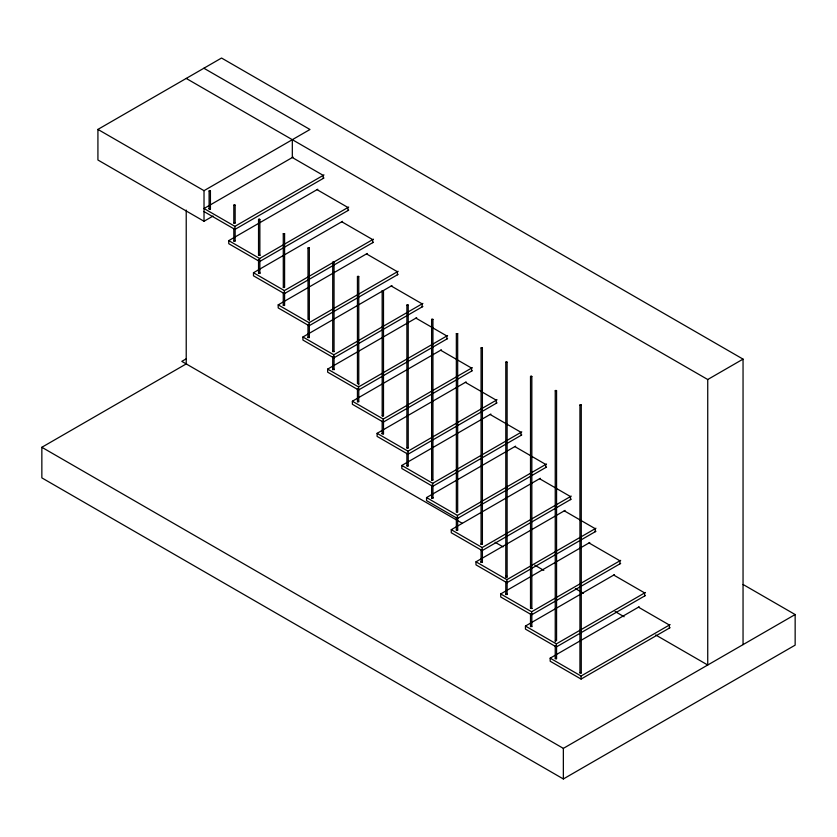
<?xml version="1.0" encoding="UTF-8"?>
<svg xmlns="http://www.w3.org/2000/svg" width="837" height="837" viewBox="0 0 837 837"><rect width="100%" height="100%" fill="white"/><g stroke="black" fill="none" stroke-linecap="round" stroke-linejoin="round"><path stroke-width="1.26" d="M209.093 209.187L209.093 190.899L209.763 190.512L210.422 190.899L210.422 209.187M210.401 190.993L209.114 190.993M233.816 223.259L233.816 205.17L234.486 204.793L235.145 205.17L235.145 223.259M235.145 205.17L233.816 205.17M258.539 255.463L258.539 219.451L259.208 219.064L259.868 219.451L259.868 255.463M259.868 219.451L258.539 219.451M283.272 233.722L284.59 233.722L284.59 287.258L283.91 287.625L283.304 287.353L283.272 233.722L284.59 233.722M283.304 287.353L284.528 287.258M283.335 305.034L284.245 305.432L284.099 304.773M309.23 319.284L308.037 319.472L307.995 247.993L308.654 247.616L309.324 247.993L309.324 320.78M309.324 247.993L307.995 247.993M332.718 351.666L332.718 262.274L333.377 261.887L334.047 262.274L334.047 351.666M334.047 262.274L332.718 262.274M358.707 383.618L357.462 383.618L357.441 276.545L358.11 276.158L358.77 276.545L358.77 384.926M358.749 276.649L357.462 276.649M382.185 290.92L383.492 290.816L383.492 415.801L382.802 416.094L382.185 415.738L382.164 290.816L383.492 290.816M406.887 447.962L406.887 305.097L407.556 304.71L408.215 305.097L408.215 447.962L406.908 447.858L408.132 447.941M382.185 415.738L383.43 415.738M408.215 305.097L406.887 305.097M431.62 319.368L432.938 319.368L432.938 479.978L432.258 480.333L431.63 479.967L431.62 319.368L432.938 319.368M456.343 333.649L457.672 333.649L457.672 512.139L456.981 512.453L456.353 512.087L456.343 333.649L457.672 333.649M431.63 479.967L432.875 479.967M481.066 544.291L481.066 347.92L481.725 347.533L482.394 347.92L482.394 544.291M482.394 347.92L481.066 347.92M505.789 577.635L505.789 362.191L506.458 361.814L507.117 362.191L507.117 577.635M507.117 362.191L505.789 362.191M530.512 608.478L530.512 376.472L531.181 376.085L531.84 376.472L531.84 608.478M531.84 376.472L530.512 376.472M555.234 641.843L555.234 390.743L555.904 390.356L556.563 390.743L556.563 640.535M556.563 390.743L555.234 390.743M579.936 673.094L579.936 405.003L580.596 404.616L581.265 405.003L581.265 673.094M581.265 405.003L579.936 405.003M555.339 640.378L556.04 640.912L556.187 640.253M233.921 222.851L234.622 223.374L234.768 222.715M555.37 658.248L556.071 658.771L556.218 658.112M234.046 240.637L234.486 241.244L234.799 240.575M505.987 576.076L506.427 576.683L506.741 576.013M213.037 216.051L204.019 221.261L97.919 160.003L97.919 129.411L221.543 58.035L743.047 359.125L743.047 644.626M97.919 129.411L204.019 190.669L309.983 129.494L203.883 68.236M293.076 157.094L204.019 208.518L234.925 226.356L323.982 174.943M204.019 211.573L234.925 229.411L323.982 177.999M348.705 210.118L259.658 261.531L228.752 243.693L228.752 240.627L317.798 189.214M228.752 240.627L259.658 258.476L348.705 207.063M373.428 242.238L284.381 293.651L253.475 275.812L253.475 272.747L342.521 221.334M253.475 272.747L284.381 290.596L373.428 239.183M398.161 274.358L309.104 325.771L278.198 307.922L278.198 304.867L367.255 253.454M186.222 358.832L181.807 361.375L462.359 523.355M743.11 584.498L795.15 614.546L795.15 645.139L563.353 778.965L41.85 477.875L41.85 447.282L186.578 363.718M278.198 304.867L309.104 322.716L398.161 271.293M422.884 306.478L333.827 357.891L302.921 340.042L302.921 336.987L391.978 285.574M302.921 336.987L333.827 354.825L422.884 303.412M447.607 338.587L358.55 390.011L327.644 372.162L327.644 369.107L416.7 317.694M327.644 369.107L358.55 386.945L447.607 335.532M472.33 370.707L383.273 422.12L352.367 404.281L352.367 401.226L441.423 349.803M352.367 401.226L383.273 419.065L472.33 367.652M497.052 402.827L408.006 454.24L377.1 436.401L377.1 433.336L466.146 381.923M377.1 433.336L408.006 451.185L497.052 399.772M521.775 434.947L432.729 486.36L401.823 468.521L401.823 465.456L490.869 414.043M401.823 465.456L432.729 483.305L521.775 431.892M546.509 467.067L457.452 518.48L426.546 500.631L426.546 497.576L515.602 446.163M426.546 497.576L457.452 515.425L546.509 464.001M186.222 78.427L707.736 379.517L743.047 359.125M571.232 499.187L482.175 550.6L451.269 532.75L451.269 529.695L540.325 478.283M451.269 529.695L482.175 547.534L571.232 496.121M595.954 531.296L506.898 582.719L475.991 564.87L475.991 561.815L565.048 510.403M475.991 561.815L506.898 579.654L595.954 528.241M620.677 563.416L531.621 614.829L500.714 596.99L500.714 593.935L589.771 542.512M500.714 593.935L531.621 611.774L620.677 560.361M645.4 595.536L556.354 646.949L525.448 629.11L525.448 626.045L614.494 574.632M525.448 626.045L556.354 643.894L645.4 592.481M670.123 627.656L581.077 679.069L550.171 661.23L550.171 658.164L639.217 606.752M550.171 658.164L581.077 676.014L670.123 624.601M41.85 447.282L563.353 748.372L795.15 614.546M357.797 401.164L357.954 401.823L358.644 401.3M407.253 465.403L407.556 466.073L407.996 465.456M308.497 336.892C306.897 337.709 310.422 337.709 308.822 336.892M506.301 593.841C504.711 594.657 508.205 594.678 506.615 593.841M317.045 189.654L347.951 207.492L347.951 210.558M341.778 221.774L372.685 239.612L372.685 242.667M366.501 253.883L397.408 271.732L397.408 274.787M391.224 286.003L422.13 303.852L422.13 306.907M415.947 318.123L446.853 335.972L446.853 339.027M440.67 350.243L471.576 368.081L471.576 371.147M465.393 382.363L496.299 400.201L496.299 403.267M490.126 414.482L521.032 432.321L521.032 435.376M514.849 446.592L545.755 464.441L545.755 467.496M539.572 478.712L570.478 496.561L570.478 499.616M564.295 510.832L595.201 528.681L595.201 531.736M589.018 542.951L619.924 560.79L619.924 563.856M613.741 575.071L644.647 592.91L644.647 595.975M638.474 607.191L669.38 625.03L669.38 628.085M495.054 542.23L503.079 546.864M534.759 565.153L543.809 570.374M575.375 588.599L583.399 593.234M615.08 611.523L624.13 616.743M655.695 634.969L707.736 665.017L707.736 379.517M581.077 676.014L581.077 679.069M563.353 748.372L563.353 778.965M556.563 645.766L556.563 658.845M556.354 643.894L556.354 646.949M555.234 645.766L555.234 658.845M531.84 613.699L531.84 626.735M531.621 611.774L531.621 614.829M530.512 613.699L530.512 626.735M507.117 581.548L507.117 594.605M506.898 579.654L506.898 582.719M505.789 581.548L505.789 594.605M482.394 550.798L482.394 562.495M482.175 547.534L482.175 550.6M481.066 549.49L481.066 562.495M457.672 517.35L457.672 530.376M457.452 515.425L457.452 518.48M456.343 517.35L456.343 530.376M432.938 486.506L432.938 498.256M432.729 483.305L432.729 486.36M431.62 485.198L431.62 498.256M408.215 453.162L408.215 466.146M408.006 451.185L408.006 454.24M406.887 453.162L406.887 466.146M383.492 421.001L383.492 434.026M383.273 419.065L383.273 422.12M382.164 421.001L382.164 434.026M358.77 388.839L358.77 401.896M358.55 386.945L358.55 390.011M357.441 388.839L357.441 401.896M334.047 356.844L334.047 369.797M333.827 354.825L333.827 357.891M332.718 356.844L332.718 369.797M323.228 178.438L323.228 175.372L292.322 157.534L292.322 139.685M309.324 324.672L309.324 337.677M309.104 322.716L309.104 325.771M307.995 324.672L307.995 337.677M284.59 292.49L284.59 305.547M284.381 290.596L284.381 293.651M283.272 292.49L283.272 305.547M259.868 260.6L259.868 273.469M259.658 258.476L259.658 261.531M258.539 259.313L258.539 273.469M235.145 228.417L235.145 241.338M234.925 226.356L234.925 229.411M233.816 228.417L233.816 241.338M204.019 190.669L204.019 221.261M186.222 210.097L186.222 363.928M209.166 208.675L210.38 208.769L209.166 208.675M258.581 255.055L259.805 255.149L258.581 255.055M258.612 272.914L259.836 273.008L258.612 272.914M332.76 351.404L333.984 351.498L332.76 351.404M332.781 369.263L334.005 369.358L332.781 369.263M382.237 433.503L383.461 433.597L382.237 433.503M431.683 497.743L432.907 497.827L431.683 497.743M456.406 529.852L457.63 529.947L456.468 529.769M481.108 544.113L482.332 544.207L481.17 544.029M481.129 561.972L482.353 562.066L481.129 561.972M530.553 608.353L531.777 608.447L530.553 608.353M530.585 626.212L531.809 626.306L530.648 626.128M579.999 672.592L581.223 672.676L579.999 672.592"/></g></svg>
